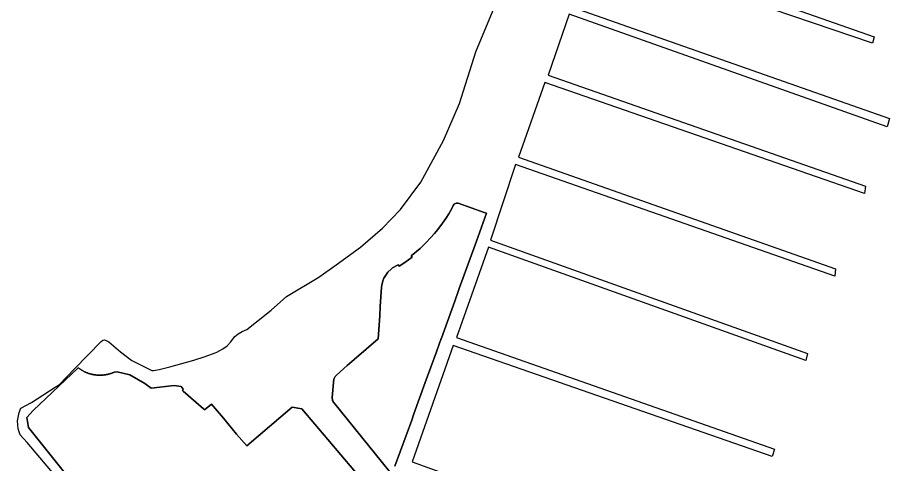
# Model space of a CAD drawing. Header units: metres. Extents: x 3 to 1027712, y 40 to 4430649.
# Drawn here: x 511132.6 to 511531.5, y 4409849.4 to 4410054.1 of the extents above; entities that cross this region are included whole.
import ezdxf

# ---------------------------------------------------------------- set-up
doc = ezdxf.new("R2010")
doc.units = ezdxf.units.M
doc.header["$MEASUREMENT"] = 0
doc.layers.add('A.ES.SDGC.CP.07003.cadastralparcel — CadastralParcel', color=1, linetype='Continuous')

msp = doc.modelspace()

# ---------------------------------------------------------------- linework, layer by layer
at = {"layer": 'A.ES.SDGC.CP.07003.cadastralparcel — CadastralParcel', "color": 7, "linetype": 'Continuous', "flags": 128}
for points in [[(511426.91, 4410079.56), (511524.51, 4410045.27), (511523.78, 4410042.33), (511395.98, 4410085.77)], [(511169.37, 4409821.16), (511137.07, 4409859.39), (511133.89, 4409863.05), (511132.89, 4409865.65), (511132.59, 4409869.37), (511133.31, 4409873.25), (511134.13, 4409875.23), (511134.13, 4409875.23), (511139, 4409877.79), (511149.88, 4409884.78), (511151.82, 4409886.03), (511158.73, 4409893.17), (511170.85, 4409905.67), (511171.62, 4409906.27), (511172.22, 4409906.46), (511173.17, 4409906.11), (511174.37, 4409905.58), (511179.79, 4409900.99), (511184.95, 4409896.94), (511194.06, 4409892.38), (511194.84, 4409892.41), (511197.36, 4409892.82), (511202.37, 4409894.07), (511213.24, 4409897.21), (511218.43, 4409898.86), (511223.09, 4409900.55), (511223.74, 4409900.81), (511226.58, 4409902.37), (511228.45, 4409903.79), (511230.26, 4409905.48), (511231.01, 4409906.56), (511231.96, 4409908.03), (511233.51, 4409909.2), (511235.42, 4409910.22), (511237.45, 4409911.22), (511248.66, 4409920.12), (511255.66, 4409926.38), (511270.39, 4409935.22), (511278.31, 4409940.75), (511289.55, 4409948.83), (511299.56, 4409957.62), (511307.76, 4409966.19), (511317.17, 4409978.65), (511327.48, 4409997.79), (511334.85, 4410014.72), (511342.21, 4410038.28), (511351.79, 4410061.1)], [(511386.04, 4410058.89), (511531.51, 4410007.73), (511530.41, 4410004.05), (511384.93, 4410055.58), (511375.36, 4410027.61), (511520.46, 4409976.81), (511520.09, 4409973.5), (511373.88, 4410024.3), (511361.73, 4409990.06), (511506.83, 4409938.9), (511506.47, 4409935.58), (511360.37, 4409986.71), (511348.94, 4409952.11), (511493.94, 4409900.25), (511493.21, 4409896.94), (511348.1, 4409948.84), (511333.37, 4409907.61), (511478.84, 4409856.45), (511477.74, 4409853.13), (511331.9, 4409903.93), (511313.11, 4409850.56), (511457.48, 4409798.29)], [(511305.27, 4409848.57), (511312.92, 4409869.72), (511313.94, 4409872.54), (511319.14, 4409886.93), (511324.24, 4409901.04), (511326.45, 4409907.15), (511326.5, 4409907.3), (511332.62, 4409924.23), (511334.33, 4409928.98), (511334.67, 4409929.92), (511341.92, 4409949.98), (511342.5, 4409951.58), (511347.13, 4409964.39), (511346.13, 4409964.75), (511346.13, 4409964.75), (511334.19, 4409969.1), (511333.47, 4409969.09), (511332.89, 4409968.9), (511332.42, 4409968.62), (511331.91, 4409967.9), (511331.07, 4409966.28), (511329.87, 4409964.23), (511328.51, 4409962.03), (511327.02, 4409959.82), (511324.93, 4409957.04), (511323.36, 4409955.18), (511321.6, 4409953.13), (511319.55, 4409951), (511316.78, 4409948.32), (511312.72, 4409944.98), (511313.2, 4409944.37), (511309.77, 4409941.87), (511307.2, 4409940.16), (511306.76, 4409940.87), (511304.2, 4409939.39), (511303.52, 4409938.78), (511302.06, 4409937.5), (511301.97, 4409937.42), (511301.68, 4409936.97), (511300.18, 4409934.66), (511299.72, 4409933.44), (511299.35, 4409932.14), (511299.24, 4409931.48), (511299.16, 4409930.58), (511298.56, 4409921.7), (511298.28, 4409917.5), (511297.56, 4409906.95), (511286.55, 4409897.39), (511283.46, 4409894.71), (511278.46, 4409890.32), (511277.93, 4409889.71), (511277.72, 4409889.4), (511277.58, 4409889.14), (511277.41, 4409888.7), (511277.36, 4409888.62), (511276.59, 4409880.02), (511276.73, 4409878.73), (511277.17, 4409877.99), (511302.75, 4409846.23)], [(511302.75, 4409846.23), (511277.17, 4409877.99), (511276.73, 4409878.73), (511276.59, 4409880.02), (511277.36, 4409888.62), (511277.41, 4409888.7), (511277.58, 4409889.14), (511277.72, 4409889.4), (511277.93, 4409889.71), (511278.46, 4409890.32), (511283.46, 4409894.71), (511286.55, 4409897.39), (511297.56, 4409906.95), (511298.28, 4409917.5), (511298.56, 4409921.7), (511299.16, 4409930.58), (511299.24, 4409931.48), (511299.35, 4409932.14), (511299.72, 4409933.44), (511300.18, 4409934.66), (511301.68, 4409936.97), (511301.97, 4409937.42), (511302.06, 4409937.5), (511303.52, 4409938.78), (511304.2, 4409939.39), (511306.76, 4409940.87), (511307.2, 4409940.16), (511309.77, 4409941.87), (511313.2, 4409944.37), (511312.72, 4409944.98), (511316.78, 4409948.32), (511319.55, 4409951), (511321.6, 4409953.13), (511323.36, 4409955.18), (511324.93, 4409957.04), (511327.02, 4409959.82), (511328.51, 4409962.03), (511329.87, 4409964.23), (511331.07, 4409966.28), (511331.91, 4409967.9), (511332.42, 4409968.62), (511332.89, 4409968.9), (511333.47, 4409969.09), (511334.19, 4409969.1), (511346.13, 4409964.75), (511347.13, 4409964.39), (511342.5, 4409951.58), (511341.92, 4409949.98), (511334.67, 4409929.92), (511334.33, 4409928.98), (511332.62, 4409924.23), (511326.5, 4409907.3), (511326.45, 4409907.15), (511324.24, 4409901.04), (511319.14, 4409886.93), (511313.94, 4409872.54), (511312.92, 4409869.72), (511305.27, 4409848.57)], [(511292.47, 4409839.71), (511262.61, 4409874.82), (511258.26, 4409875.6), (511237.49, 4409857.88), (511232.83, 4409863.34), (511226.78, 4409870.6), (511221.36, 4409877.06), (511218.14, 4409874.36), (511217.64, 4409874.81), (511208.47, 4409882.98), (511208.09, 4409883.33), (511208.39, 4409883.93), (511207.52, 4409885.17), (511204.29, 4409885.59), (511193.69, 4409884.4), (511190.89, 4409886.46), (511183.93, 4409890.52), (511178.19, 4409891.84), (511176.99, 4409891.74), (511176.77, 4409891.64), (511176.51, 4409891.53), (511176.25, 4409891.42), (511175.98, 4409891.32), (511175.71, 4409891.22), (511175.45, 4409891.13), (511175.18, 4409891.04), (511174.91, 4409890.96), (511174.63, 4409890.88), (511174.36, 4409890.8), (511174.08, 4409890.74), (511173.81, 4409890.67), (511173.53, 4409890.61), (511173.25, 4409890.56), (511172.97, 4409890.51), (511172.69, 4409890.46), (511172.41, 4409890.42), (511172.13, 4409890.39), (511171.85, 4409890.36), (511171.56, 4409890.33), (511171.28, 4409890.31), (511171, 4409890.3), (511170.71, 4409890.29), (511170.43, 4409890.28), (511170.15, 4409890.28), (511169.86, 4409890.29), (511169.58, 4409890.3), (511169.3, 4409890.31), (511169.01, 4409890.33), (511168.73, 4409890.36), (511168.45, 4409890.39), (511168.17, 4409890.42), (511167.88, 4409890.46), (511167.6, 4409890.5), (511167.32, 4409890.55), (511167.05, 4409890.61), (511166.77, 4409890.67), (511166.49, 4409890.73), (511166.22, 4409890.8), (511165.94, 4409890.87), (511165.67, 4409890.95), (511165.4, 4409891.03), (511165.13, 4409891.12), (511164.86, 4409891.21), (511164.59, 4409891.31), (511164.33, 4409891.41), (511164.06, 4409891.52), (511163.8, 4409891.63), (511163.54, 4409891.74), (511163.29, 4409891.86), (511163.03, 4409891.99), (511162.78, 4409892.11), (511162.53, 4409892.25), (511162.28, 4409892.39), (511162.03, 4409892.53), (511161.79, 4409892.67), (511161.55, 4409892.82), (511161.31, 4409892.98), (511161.08, 4409893.14), (511160.84, 4409893.3), (511160.61, 4409893.47), (511160.39, 4409893.64), (511139.83, 4409874.17), (511136.91, 4409870.91), (511137.67, 4409866.39), (511157.19, 4409841.88)], [(511157.19, 4409841.88), (511137.67, 4409866.39), (511136.91, 4409870.91), (511139.83, 4409874.17), (511160.39, 4409893.64), (511160.61, 4409893.47), (511160.84, 4409893.3), (511161.08, 4409893.14), (511161.31, 4409892.98), (511161.55, 4409892.82), (511161.79, 4409892.67), (511162.03, 4409892.53), (511162.28, 4409892.39), (511162.53, 4409892.25), (511162.78, 4409892.11), (511163.03, 4409891.99), (511163.29, 4409891.86), (511163.54, 4409891.74), (511163.8, 4409891.63), (511164.06, 4409891.52), (511164.33, 4409891.41), (511164.59, 4409891.31), (511164.86, 4409891.21), (511165.13, 4409891.12), (511165.4, 4409891.03), (511165.67, 4409890.95), (511165.94, 4409890.87), (511166.22, 4409890.8), (511166.49, 4409890.73), (511166.77, 4409890.67), (511167.05, 4409890.61), (511167.32, 4409890.55), (511167.6, 4409890.5), (511167.88, 4409890.46), (511168.17, 4409890.42), (511168.45, 4409890.39), (511168.73, 4409890.36), (511169.01, 4409890.33), (511169.3, 4409890.31), (511169.58, 4409890.3), (511169.86, 4409890.29), (511170.15, 4409890.28), (511170.43, 4409890.28), (511170.71, 4409890.29), (511171, 4409890.3), (511171.28, 4409890.31), (511171.56, 4409890.33), (511171.85, 4409890.36), (511172.13, 4409890.39), (511172.41, 4409890.42), (511172.69, 4409890.46), (511172.97, 4409890.51), (511173.25, 4409890.56), (511173.53, 4409890.61), (511173.81, 4409890.67), (511174.08, 4409890.74), (511174.36, 4409890.8), (511174.63, 4409890.88), (511174.91, 4409890.96), (511175.18, 4409891.04), (511175.45, 4409891.13), (511175.71, 4409891.22), (511175.98, 4409891.32), (511176.25, 4409891.42), (511176.51, 4409891.53), (511176.77, 4409891.64), (511176.99, 4409891.74), (511178.19, 4409891.84), (511183.93, 4409890.52), (511190.89, 4409886.46), (511193.69, 4409884.4), (511204.29, 4409885.59), (511207.52, 4409885.17), (511208.39, 4409883.93), (511208.09, 4409883.33), (511208.47, 4409882.98), (511217.64, 4409874.81), (511218.14, 4409874.36), (511221.36, 4409877.06), (511226.78, 4409870.6), (511232.83, 4409863.34), (511237.49, 4409857.88), (511258.26, 4409875.6), (511262.61, 4409874.82), (511292.47, 4409839.71)]]:
    msp.add_lwpolyline(points, dxfattribs=at)

doc.saveas('drawing.dxf')
